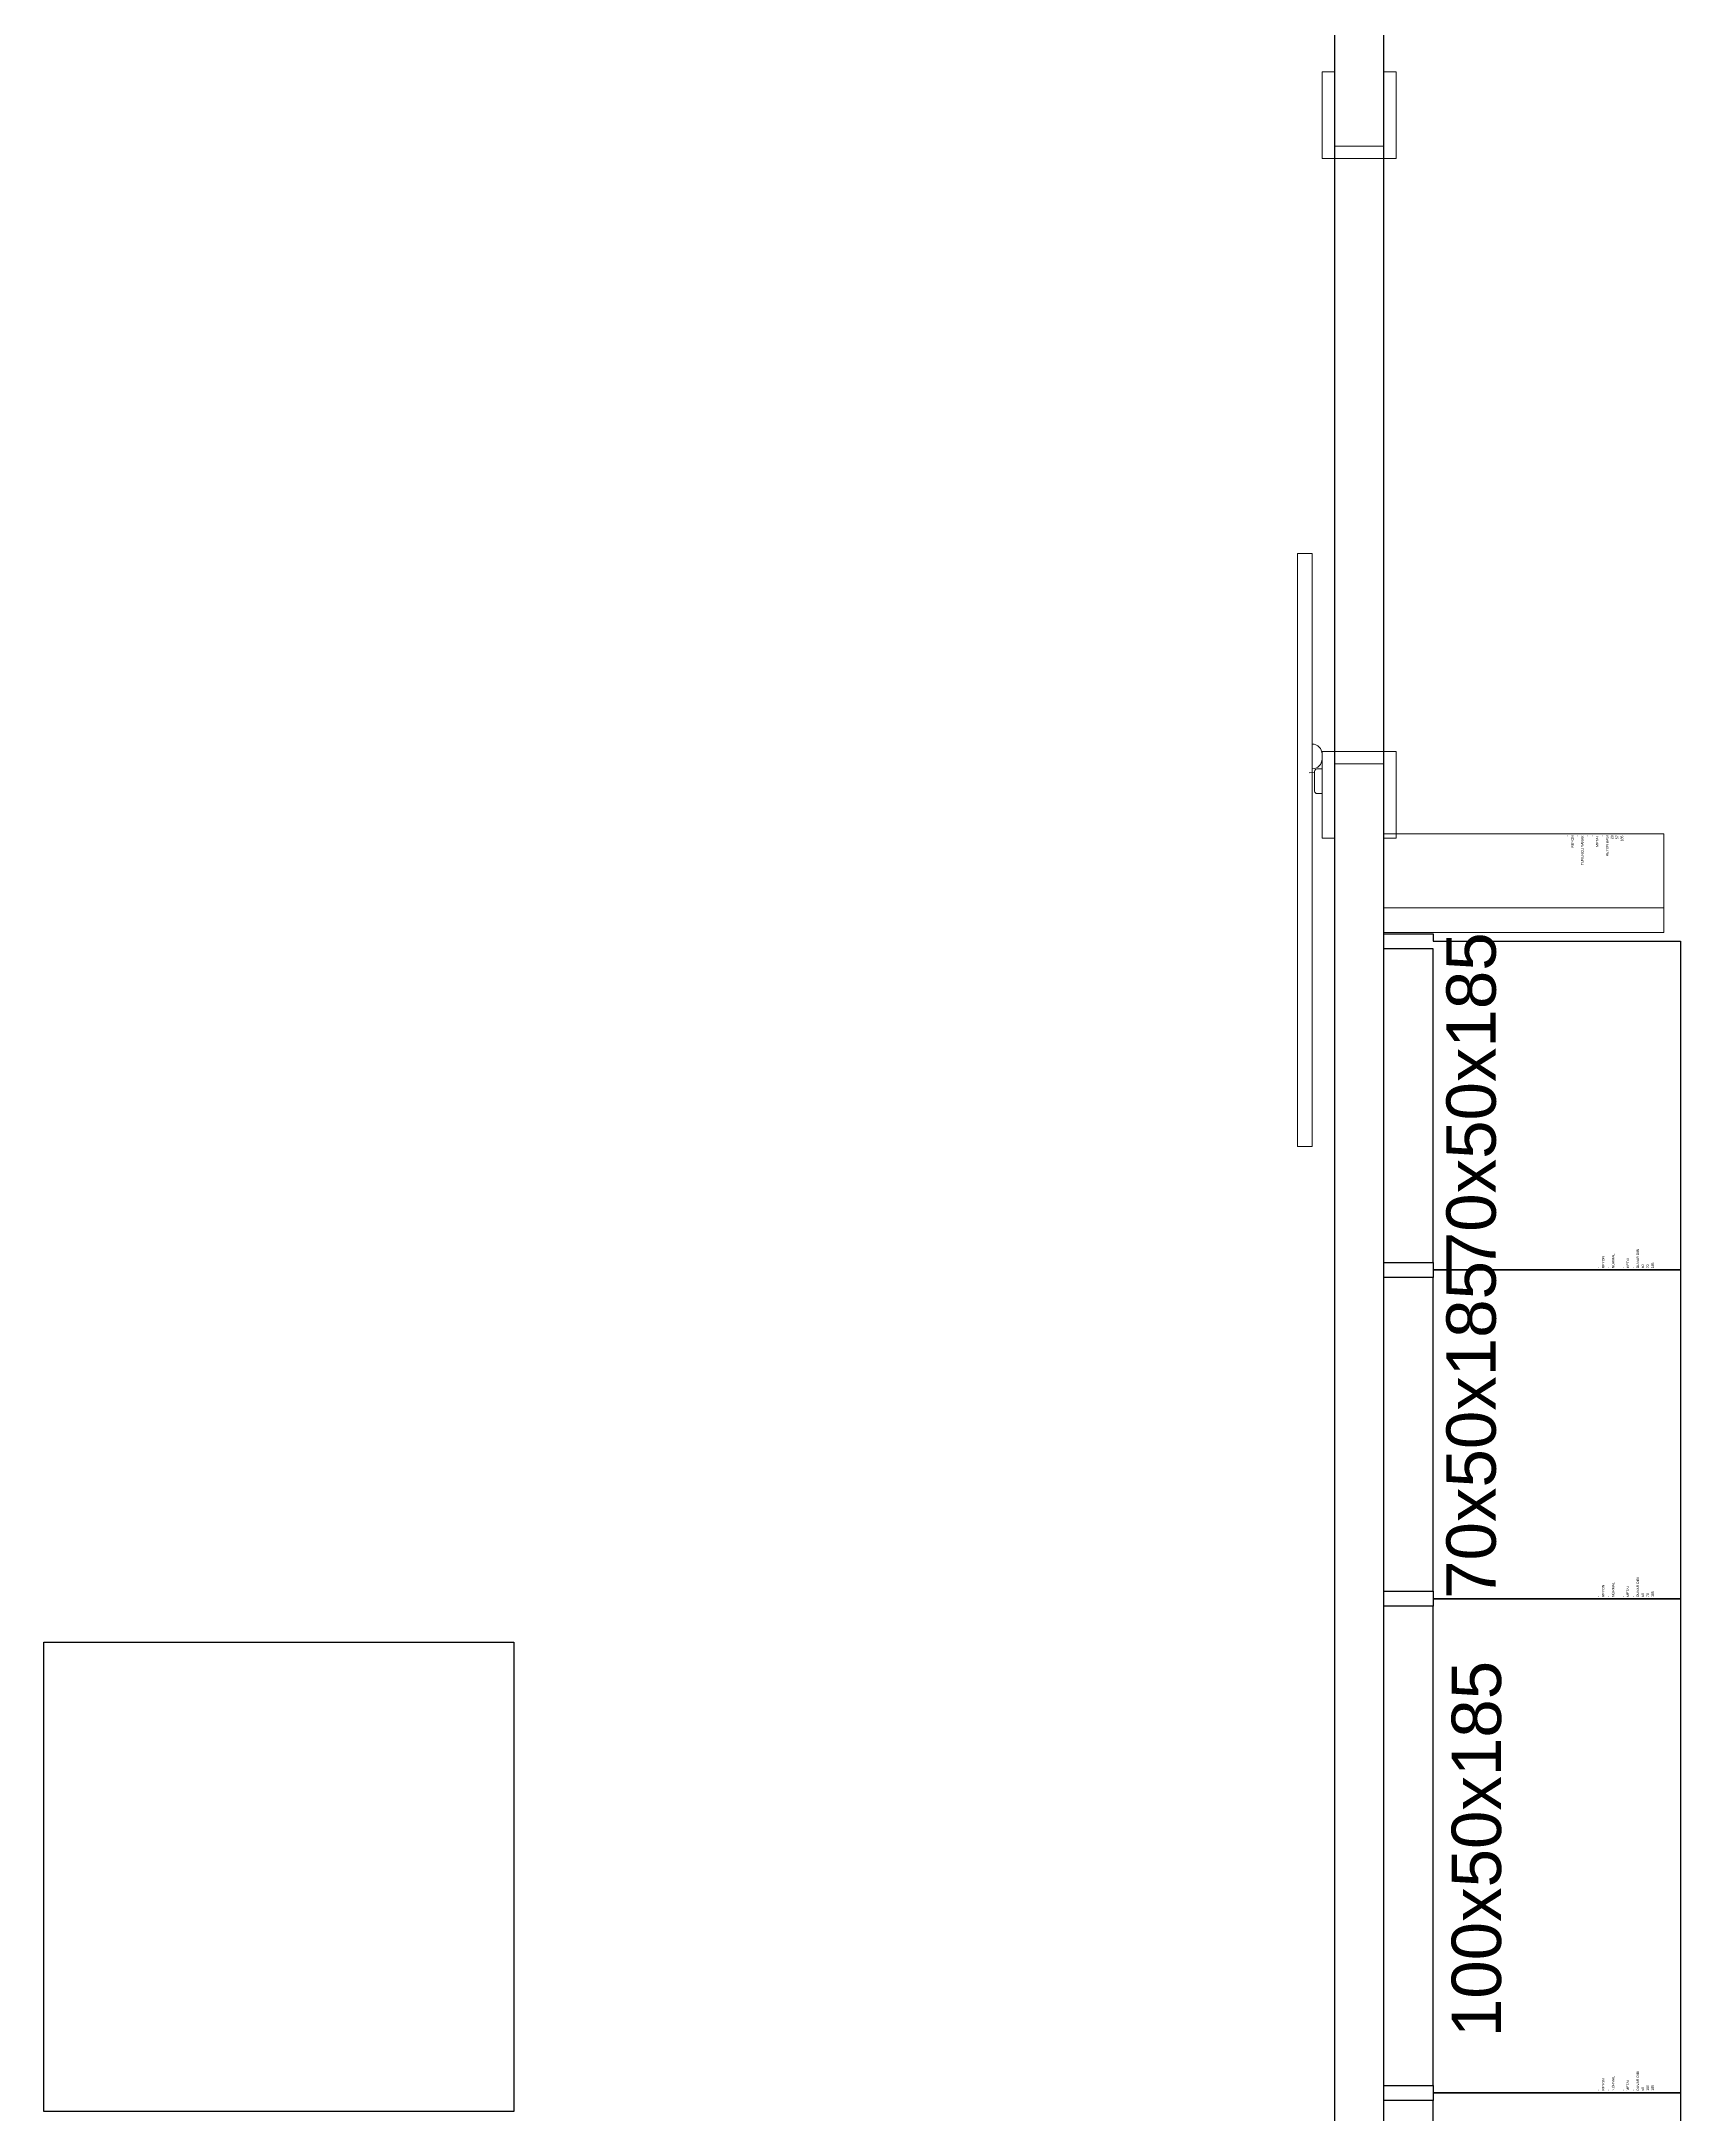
# Model space of a CAD drawing. Extents: x 2698 to 184165, y 3805 to 33846.
# Drawn here: x 163402.8 to 163734.3, y 31200.9 to 31620.4 of the extents above; entities that cross this region are included whole.
import ezdxf
from ezdxf.enums import TextEntityAlignment as Align

# ---------------------------------------------------------------- set-up
doc = ezdxf.new("R2010")
doc.units = 0
doc.header["$LTSCALE"] = 2
doc.layers.get('0').update_dxf_attribs({"color": 252, "linetype": 'CONTINUOUS'})
doc.layers.add('_MCA-0-MIM', color=252, linetype='CONTINUOUS', lineweight=18)
for name, color, linetype in [('Alçıpan', 252, 'CONTINUOUS'), ('Kolon', 52, 'CONTINUOUS'), ('Planogram', 252, 'CONTINUOUS'), ('reyon100', 252, 'CONTINUOUS'), ('reyon70', 252, 'CONTINUOUS')]:
    doc.layers.add(name, color=color, linetype=linetype)
doc.styles.get("Standard").update_dxf_attribs({"font": 'arial.ttf'})
doc.styles.add('Text Of Place', font='swissl.ttf', dxfattribs={"height": 50})

# ---------------------------------------------------------------- blocks, each defined once
blk = doc.blocks.new('*U138')
at = {"layer": 'reyon100'}
blk.add_lwpolyline([(1.5, 50), (98.5, 50), (98.5, 60), (101.5, 60), (101.5, 50), (100, 50), (100, 0), (0, 0), (0, 50), (-1.5, 50), (-1.5, 60), (1.5, 60)], close=True, dxfattribs=at)
at = {"layer": 'Planogram'}
for tag, p, height in [('ALAN', (0.44, 16.39), 0.5), ('KILITLI', (0.44, 17.39), 0.1), ('ALT_TIP', (0.44, 14.39), 0.5), ('ALT_TANIM', (0.44, 12.39), 0.5), ('TIP', (0.44, 15.39), 0.5), ('TANIM', (0.44, 13.39), 0.5), ('YAPI', (0.44, 10.39), 0.5), ('KAPAK', (0.44, 11.39), 0.5), ('KULLANIM_SEKLI', (0.44, 9.39), 0.5), ('KULLANIM', (0.44, 8.39), 0.5), ('YUKSEKLIK', (0.44, 5.39), 0.5), ('UZUNLUK', (0.44, 6.39), 0.5), ('DERINLIK', (0.44, 7.39), 0.5)]:
    blk.add_attdef(tag, p, '', height=height, dxfattribs=at)
at = {"layer": 'reyon100', "style": 'Text Of Place'}
blk.add_text('100x50x185', height=10, dxfattribs=at).set_placement((49.35, 36.3), align=Align.CENTER)
blk = doc.blocks.new('yan reyon büyük')
for p, q in [((0, 0), (56.6, 0)), ((0, 0), (0, -20)), ((56.6, 0), (56.6, -20)), ((0, -15), (56.6, -15)), ((0, -20), (56.6, -20))]:
    blk.add_line(p, q)
at = {"layer": 'Planogram'}
for tag, p, height in [('YUKSEKLIK', (8.2, -0.34), 0.5), ('UZUNLUK', (9.2, -0.34), 0.5), ('DERINLIK', (10.2, -0.34), 0.5), ('KULLANIM', (11.2, -0.34), 0.5), ('KULLANIM_SEKLI', (12.2, -0.34), 0.5), ('YAPI', (13.2, -0.34), 0.5), ('KAPAK', (14.2, -0.34), 0.5), ('ALT_TANIM', (15.2, -0.34), 0.5), ('TANIM', (16.2, -0.34), 0.5), ('ALT_TIP', (17.2, -0.34), 0.5), ('TIP', (18.2, -0.34), 0.5), ('ALAN', (19.2, -0.34), 0.5), ('KILITLI', (20.2, -0.34), 0.1)]:
    blk.add_attdef(tag, p, '', height=height, rotation=270, dxfattribs=at)
blk = doc.blocks.new('PVC Şerit Perde')
for p, q in [((12701.08, -498.72, 0), (12701.08, -497.72, 0)), ((12706.58, -498.72, 0), (12701.08, -498.72, 0)), ((12701.58, -497.22, 0), (12705.58, -497.22, 0)), ((12701.89, -496.11, 0), (12701.83, -497.22, 0)), ((12706.08, -497.72, 0), (12706.08, -498.72, 0))]:
    blk.add_line(p, q)
at = {"elevation": 0}
for points in [[(12657.48, -493.72), (12777.48, -493.72), (12777.48, -496.72), (12657.48, -496.72)], [(12575.08, -511.22), (12560.08, -511.22), (12560.08, -513.72), (12577.58, -513.72), (12577.58, -498.72), (12560.08, -498.72), (12560.08, -501.22), (12575.08, -501.22)], [(12700.08, -501.22), (12715.08, -501.22), (12715.08, -498.72), (12697.58, -498.72), (12697.58, -513.72), (12715.08, -513.72), (12715.08, -511.22), (12700.08, -511.22)]]:
    blk.add_lwpolyline(points, close=True, dxfattribs=at)
blk.add_lwpolyline([(12701.08, -496.72, -0.414214), (12699.08, -498.72), (12698.08, -498.72, -0.414214), (12696.08, -496.72)], format="xyb", dxfattribs=at)
for centre, start, end in [((12701.58, -497.72, 0), 90, 180), ((12705.58, -497.72, 0), 0, 90)]:
    blk.add_arc(centre, 0.5, start, end)
at = {"layer": 'Planogram'}
for tag, p, height in [('YUKSEKLIK', (12666.89, -493.72, 0), 0.5), ('UZUNLUK', (12667.89, -493.72, 0), 0.5), ('DERINLIK', (12668.89, -493.72, 0), 0.5), ('KULLANIM', (12669.89, -493.72, 0), 0.5), ('KULLANIM_SEKLI', (12670.89, -493.72, 0), 0.5), ('YAPI', (12671.89, -493.72, 0), 0.5), ('KAPAK', (12672.89, -493.72, 0), 0.5), ('ALT_TANIM', (12673.89, -493.72, 0), 0.5), ('TANIM', (12674.89, -493.72, 0), 0.5), ('ALT_TIP', (12675.89, -493.72, 0), 0.5), ('TIP', (12676.89, -493.72, 0), 0.5), ('ALAN', (12677.89, -493.72, 0), 0.5), ('KILITLI', (12678.89, -493.72, 0), 0.1)]:
    blk.add_attdef(tag, p, '', height=height, rotation=270, dxfattribs=at)
blk = doc.blocks.new('*U115')
at = {"layer": 'reyon70'}
blk.add_lwpolyline([(1.5, 50), (65, 50), (65, 60), (68, 60), (68, 50), (66.5, 50), (66.5, 0), (0, 0), (0, 50), (-1.5, 50), (-1.5, 60), (1.5, 60)], close=True, dxfattribs=at)
at = {"layer": 'Planogram'}
for tag, p, height in [('ALAN', (0.34, 16.39), 0.5), ('KILITLI', (0.34, 17.39), 0.1), ('ALT_TIP', (0.34, 14.39), 0.5), ('ALT_TANIM', (0.34, 12.39), 0.5), ('TIP', (0.34, 15.39), 0.5), ('TANIM', (0.34, 13.39), 0.5), ('YAPI', (0.34, 10.39), 0.5), ('KAPAK', (0.34, 11.39), 0.5), ('KULLANIM_SEKLI', (0.34, 9.39), 0.5), ('KULLANIM', (0.34, 8.39), 0.5), ('YUKSEKLIK', (0.34, 5.39), 0.5), ('DERINLIK', (0.34, 7.39), 0.5), ('UZUNLUK', (0.34, 6.39), 0.5)]:
    blk.add_attdef(tag, p, '', height=height, dxfattribs=at)
at = {"layer": 'reyon70', "style": 'Text Of Place'}
blk.add_text('70x50x185', height=10, dxfattribs=at).set_placement((34.14, 37.36), align=Align.CENTER)
blk = doc.blocks.new('ZEMİN KAT')
at = {"layer": 'Alçıpan'}
blk.add_lwpolyline([(170187.88, 30630.03), (171100.88, 30630.03), (171100.88, 31696.53), (169720.88, 31696.53), (169720.88, 32051.42), (169710.88, 32051.42), (169710.88, 31696.53), (169710.88, 31686.53), (171090.88, 31686.53), (171090.88, 30640.03), (170187.88, 30640.03)], close=True, dxfattribs=at)
at = {"layer": 'Kolon'}
blk.add_lwpolyline([(170829.88, 31201.53), (170829.88, 31296.53), (170924.88, 31296.53), (170924.88, 31201.53)], close=True, dxfattribs=at)
at = {"xscale": -1, "rotation": 90}
blk.add_blockref('PVC Şerit Perde', (170589.66, 44174.28, 0), dxfattribs=at)
ref = blk.add_blockref('yan reyon büyük', (171157.48, 31460.08), dxfattribs=dict(xscale=-1))
ref.add_attrib('ALAN', '-', (171138.28, 31459.51), dxfattribs={"layer": 'Planogram', "height": 0.5, "rotation": 90})
ref.add_attrib('KILITLI', 'H', (171137.28, 31459.64), dxfattribs={"layer": 'Planogram', "height": 0.1, "rotation": 90})
ref.add_attrib('YUKSEKLIK', '185', (171149.28, 31458.53), dxfattribs={"layer": 'Planogram', "height": 0.5, "rotation": 90})
ref.add_attrib('UZUNLUK', '57', (171148.28, 31458.97), dxfattribs={"layer": 'Planogram', "height": 0.5, "rotation": 90})
ref.add_attrib('DERINLIK', '20', (171147.28, 31458.98), dxfattribs={"layer": 'Planogram', "height": 0.5, "rotation": 90})
ref.add_attrib('KULLANIM', 'REYON BASI', (171146.28, 31455.48), dxfattribs={"layer": 'Planogram', "height": 0.5, "rotation": 90})
ref.add_attrib('KULLANIM_SEKLI', '-', (171145.28, 31459.51), dxfattribs={"layer": 'Planogram', "height": 0.5, "rotation": 90})
ref.add_attrib('YAPI', 'METAL', (171144.28, 31457.39), dxfattribs={"layer": 'Planogram', "height": 0.5, "rotation": 90})
ref.add_attrib('KAPAK', '-', (171143.28, 31459.51), dxfattribs={"layer": 'Planogram', "height": 0.5, "rotation": 90})
ref.add_attrib('ALT_TANIM', '-', (171142.28, 31459.51), dxfattribs={"layer": 'Planogram', "height": 0.5, "rotation": 90})
ref.add_attrib('TANIM', 'TURUNCU YANAK', (171141.28, 31453.71), dxfattribs={"layer": 'Planogram', "height": 0.5, "rotation": 90})
ref.add_attrib('ALT_TIP', '-', (171140.28, 31459.51), dxfattribs={"layer": 'Planogram', "height": 0.5, "rotation": 90})
ref.add_attrib('TIP', 'REYON', (171139.28, 31457.26), dxfattribs={"layer": 'Planogram', "height": 0.5, "rotation": 90})
at = {"layer": 'reyon100', "rotation": 90}
for p in [(171160.88, 31205.3), (171160.88, 31105.3)]:
    blk.add_blockref('*U138', p, dxfattribs=at).add_auto_attribs({'ALAN': '-', 'KILITLI': 'H', 'YUKSEKLIK': '185', 'UZUNLUK': '100', 'DERINLIK': '50', 'KULLANIM': 'DUVAR DIBI', 'KULLANIM_SEKLI': '-', 'YAPI': 'METAL', 'KAPAK': '-', 'ALT_TANIM': '-', 'TANIM': 'NORMAL', 'ALT_TIP': '-', 'TIP': 'REYON'})
at = {"layer": 'reyon70', "rotation": 90}
for p in [(171160.88, 31371.8), (171160.88, 31305.3)]:
    blk.add_blockref('*U115', p, dxfattribs=at).add_auto_attribs({'ALAN': '-', 'KILITLI': 'H', 'YUKSEKLIK': '185', 'UZUNLUK': '70', 'DERINLIK': '50', 'KULLANIM': 'DUVAR DIBI', 'KULLANIM_SEKLI': '-', 'YAPI': 'METAL', 'KAPAK': '-', 'ALT_TANIM': '-', 'TANIM': 'NORMAL', 'ALT_TIP': '-', 'TIP': 'REYON'})
for tag, p in [('PLN_ID', (172923.07, 31560.21)), ('FORMAT', (174194.75, 31176.9)), ('UNITE_SAYISI', (174194.95, 31176.65)), ('GRUP', (174195.11, 31176.44)), ('PLANOGRAM_ADI', (174195.28, 31176.24)), ('PLN_ID', (173932.96, 31088.8)), ('FORMAT', (173764.03, 30846.27)), ('UNITE_SAYISI', (173764.22, 30846.03)), ('GRUP', (173764.39, 30845.81)), ('PLANOGRAM_ADI', (173764.55, 30845.61)), ('PLN_ID', (173765.43, 30824.23)), ('PLN_ID', (173999.9, 30002.66)), ('FORMAT', (170580.58, 29917.48)), ('UNITE_SAYISI', (170580.78, 29917.24)), ('GRUP', (170580.94, 29917.03)), ('PLANOGRAM_ADI', (170581.11, 29916.83)), ('PLN_ID', (170581.99, 29895.45)), ('FORMAT', (169488.77, 29510.59)), ('UNITE_SAYISI', (169488.97, 29510.35)), ('GRUP', (169489.13, 29510.13)), ('PLANOGRAM_ADI', (169489.3, 29509.94)), ('PLN_ID', (169490.17, 29488.55)), ('FORMAT', (173143.41, 29324.4)), ('UNITE_SAYISI', (173143.61, 29324.16)), ('GRUP', (173143.77, 29323.95)), ('PLANOGRAM_ADI', (173143.94, 29323.75)), ('PLN_ID', (173144.81, 29302.36))]:
    blk.add_attdef(tag, p, '', height=0.162, rotation=35.4182)
at = {"color": 252}
for tag, p in [('FORMAT', (173517.63, 30361.88)), ('UNITE_SAYISI', (173517.82, 30361.64)), ('GRUP', (173517.99, 30361.43)), ('PLANOGRAM_ADI', (173518.15, 30361.23)), ('PLN_ID', (173519.03, 30339.85)), ('FORMAT', (174014.71, 29571.22)), ('UNITE_SAYISI', (174014.9, 29570.97)), ('GRUP', (174015.07, 29570.76)), ('PLANOGRAM_ADI', (174015.23, 29570.56)), ('PLN_ID', (174016.11, 29549.18))]:
    blk.add_attdef(tag, p, '', height=0.162, rotation=35.4182, dxfattribs=at)
at = {"layer": 'Planogram'}
for tag, p, height, rotation in [('YUKSEKLIK', (172905.05, 31699.57), 0.5, 180), ('UZUNLUK', (172905.05, 31698.57), 0.5, 180), ('DERINLIK', (172905.05, 31697.57), 0.5, 180), ('YUKSEKLIK', (173410.05, 31699.57), 0.5, 180), ('UZUNLUK', (173410.05, 31698.57), 0.5, 180), ('DERINLIK', (173410.05, 31697.57), 0.5, 180), ('KULLANIM_SEKLI', (172905.05, 31695.57), 0.5, 180), ('KULLANIM', (172905.05, 31696.57), 0.5, 180), ('KAPAK', (172905.05, 31693.57), 0.5, 180), ('YAPI', (172905.05, 31694.57), 0.5, 180), ('KULLANIM_SEKLI', (173410.05, 31695.57), 0.5, 180), ('KULLANIM', (173410.05, 31696.57), 0.5, 180), ('KAPAK', (173410.05, 31693.57), 0.5, 180), ('YAPI', (173410.05, 31694.57), 0.5, 180), ('ALT_TANIM', (172905.05, 31692.57), 0.5, 180), ('ALT_TIP', (172905.05, 31690.57), 0.5, 180), ('TANIM', (172905.05, 31691.57), 0.5, 180), ('TIP', (172905.05, 31689.57), 0.5, 180), ('ALT_TANIM', (173410.05, 31692.57), 0.5, 180), ('ALT_TIP', (173410.05, 31690.57), 0.5, 180), ('TANIM', (173410.05, 31691.57), 0.5, 180), ('TIP', (173410.05, 31689.57), 0.5, 180), ('ALAN', (172905.05, 31688.57), 0.5, 180), ('KILITLI', (172905.05, 31687.57), 0.1, 180), ('ALAN', (173410.05, 31688.57), 0.5, 180), ('KILITLI', (173410.05, 31687.57), 0.1, 180), ('YUKSEKLIK', (173413.39, 31616), 0.5, 270), ('UZUNLUK', (173414.39, 31616), 0.5, 270), ('DERINLIK', (173415.39, 31616), 0.5, 270), ('KULLANIM', (173416.39, 31616), 0.5, 270), ('KULLANIM_SEKLI', (173417.39, 31616), 0.5, 270), ('YAPI', (173418.39, 31616), 0.5, 270), ('KAPAK', (173419.39, 31616), 0.5, 270), ('ALT_TANIM', (173420.39, 31616), 0.5, 270), ('TANIM', (173421.39, 31616), 0.5, 270), ('ALT_TIP', (173422.39, 31616), 0.5, 270), ('TIP', (173423.39, 31616), 0.5, 270), ('ALAN', (173424.39, 31616), 0.5, 270), ('KILITLI', (173425.39, 31616), 0.1, 270), ('YUKSEKLIK', (173511.98, 31599.42), 0.5, 180), ('KULLANIM', (173511.98, 31596.42), 0.5, 180), ('UZUNLUK', (173511.98, 31598.42), 0.5, 180), ('DERINLIK', (173511.98, 31597.42), 0.5, 180), ('YUKSEKLIK', (174141.98, 31599.42), 0.5, 180), ('KULLANIM', (174141.98, 31596.42), 0.5, 180), ('UZUNLUK', (174141.98, 31598.42), 0.5, 180), ('DERINLIK', (174141.98, 31597.42), 0.5, 180), ('KULLANIM_SEKLI', (173511.98, 31595.42), 0.5, 180), ('ALT_TANIM', (173511.98, 31592.42), 0.5, 180), ('KAPAK', (173511.98, 31593.42), 0.5, 180), ('YAPI', (173511.98, 31594.42), 0.5, 180), ('KULLANIM_SEKLI', (174141.98, 31595.42), 0.5, 180), ('ALT_TANIM', (174141.98, 31592.42), 0.5, 180), ('KAPAK', (174141.98, 31593.42), 0.5, 180), ('YAPI', (174141.98, 31594.42), 0.5, 180), ('ALT_TIP', (173511.98, 31590.42), 0.5, 180), ('TANIM', (173511.98, 31591.42), 0.5, 180), ('ALAN', (173511.98, 31588.42), 0.5, 180), ('TIP', (173511.98, 31589.42), 0.5, 180), ('ALT_TIP', (174141.98, 31590.42), 0.5, 180), ('TANIM', (174141.98, 31591.42), 0.5, 180), ('ALAN', (174141.98, 31588.42), 0.5, 180), ('TIP', (174141.98, 31589.42), 0.5, 180), ('KILITLI', (173511.98, 31587.42), 0.1, 180), ('KILITLI', (174141.98, 31587.42), 0.1, 180), ('YUKSEKLIK', (173413.39, 31517), 0.5, 270), ('UZUNLUK', (173414.39, 31517), 0.5, 270), ('DERINLIK', (173415.39, 31517), 0.5, 270), ('KULLANIM', (173416.39, 31517), 0.5, 270), ('KULLANIM_SEKLI', (173417.39, 31517), 0.5, 270), ('YAPI', (173418.39, 31517), 0.5, 270), ('KAPAK', (173419.39, 31517), 0.5, 270), ('ALT_TANIM', (173420.39, 31517), 0.5, 270), ('TANIM', (173421.39, 31517), 0.5, 270), ('ALT_TIP', (173422.39, 31517), 0.5, 270), ('TIP', (173423.39, 31517), 0.5, 270), ('ALAN', (173424.39, 31517), 0.5, 270), ('KILITLI', (173425.39, 31517), 0.1, 270), ('YUKSEKLIK', (174167.32, 31514.11), 0.5, 270), ('UZUNLUK', (174168.32, 31514.11), 0.5, 270), ('DERINLIK', (174169.32, 31514.11), 0.5, 270), ('KULLANIM', (174170.32, 31514.11), 0.5, 270), ('KULLANIM_SEKLI', (174171.32, 31514.11), 0.5, 270), ('YAPI', (174172.32, 31514.11), 0.5, 270), ('KAPAK', (174173.32, 31514.11), 0.5, 270), ('ALT_TANIM', (174174.32, 31514.11), 0.5, 270), ('TANIM', (174175.32, 31514.11), 0.5, 270), ('ALT_TIP', (174176.32, 31514.11), 0.5, 270), ('TIP', (174177.32, 31514.11), 0.5, 270), ('ALAN', (174178.32, 31514.11), 0.5, 270), ('KILITLI', (174179.32, 31514.11), 0.1, 270), ('ALAN', (174244.9, 31259.11), 0.5, 90), ('ALT_TIP', (174246.9, 31259.11), 0.5, 90), ('TANIM', (174247.9, 31259.11), 0.5, 90), ('ALT_TANIM', (174248.9, 31259.11), 0.5, 90), ('KAPAK', (174249.9, 31259.11), 0.5, 90), ('KULLANIM_SEKLI', (174251.9, 31259.11), 0.5, 90), ('KULLANIM', (174252.9, 31259.11), 0.5, 90), ('DERINLIK', (174253.9, 31259.11), 0.5, 90), ('UZUNLUK', (174254.9, 31259.11), 0.5, 90), ('YUKSEKLIK', (174255.9, 31259.11), 0.5, 90), ('KILITLI', (174243.9, 31259.11), 0.1, 90), ('TIP', (174245.9, 31259.11), 0.5, 90), ('YAPI', (174250.9, 31259.11), 0.5, 90), ('ALT_TANIM', (173989.31, 30934.24), 0.5, 90), ('KULLANIM_SEKLI', (173992.31, 30934.24), 0.5, 90), ('YUKSEKLIK', (173996.31, 30934.24), 0.5, 90), ('YUKSEKLIK', (173907.74, 30934.24), 0.5, 270), ('UZUNLUK', (173908.74, 30934.24), 0.5, 270), ('DERINLIK', (173909.74, 30934.24), 0.5, 270), ('KULLANIM', (173910.74, 30934.24), 0.5, 270), ('KULLANIM_SEKLI', (173911.74, 30934.24), 0.5, 270), ('YAPI', (173912.74, 30934.24), 0.5, 270), ('KAPAK', (173913.74, 30934.24), 0.5, 270), ('ALT_TANIM', (173914.74, 30934.24), 0.5, 270), ('TANIM', (173915.74, 30934.24), 0.5, 270), ('ALT_TIP', (173916.74, 30934.24), 0.5, 270), ('TIP', (173917.74, 30934.24), 0.5, 270), ('ALAN', (173918.74, 30934.24), 0.5, 270), ('KILITLI', (173919.74, 30934.24), 0.1, 270), ('KILITLI', (173984.31, 30934.24), 0.1, 90), ('ALAN', (173985.31, 30934.24), 0.5, 90), ('TIP', (173986.31, 30934.24), 0.5, 90), ('ALT_TIP', (173987.31, 30934.24), 0.5, 90), ('TANIM', (173988.31, 30934.24), 0.5, 90), ('KAPAK', (173990.31, 30934.24), 0.5, 90), ('YAPI', (173991.31, 30934.24), 0.5, 90), ('KULLANIM', (173993.31, 30934.24), 0.5, 90), ('DERINLIK', (173994.31, 30934.24), 0.5, 90), ('UZUNLUK', (173995.31, 30934.24), 0.5, 90), ('YUKSEKLIK', (169421.81, 30001.88), 0.5, 270), ('UZUNLUK', (169422.81, 30001.88), 0.5, 270), ('DERINLIK', (169423.81, 30001.88), 0.5, 270), ('KULLANIM', (169424.81, 30001.88), 0.5, 270), ('KULLANIM_SEKLI', (169425.81, 30001.88), 0.5, 270), ('YAPI', (169426.81, 30001.88), 0.5, 270), ('KAPAK', (169427.81, 30001.88), 0.5, 270), ('ALT_TANIM', (169428.81, 30001.88), 0.5, 270), ('TANIM', (169429.81, 30001.88), 0.5, 270), ('ALT_TIP', (169430.81, 30001.88), 0.5, 270), ('TIP', (169431.81, 30001.88), 0.5, 270), ('ALAN', (169432.81, 30001.88), 0.5, 270), ('KILITLI', (169433.81, 30001.88), 0.1, 270), ('YUKSEKLIK', (169420.38, 29996.88), 0.5, 270), ('UZUNLUK', (169421.38, 29996.88), 0.5, 270), ('DERINLIK', (169422.38, 29996.88), 0.5, 270), ('KULLANIM', (169423.38, 29996.88), 0.5, 270), ('KULLANIM_SEKLI', (169424.38, 29996.88), 0.5, 270), ('YAPI', (169425.38, 29996.88), 0.5, 270), ('KAPAK', (169426.38, 29996.88), 0.5, 270), ('ALT_TANIM', (169427.38, 29996.88), 0.5, 270), ('TANIM', (169428.38, 29996.88), 0.5, 270), ('ALT_TIP', (169429.38, 29996.88), 0.5, 270), ('TIP', (169430.38, 29996.88), 0.5, 270), ('ALAN', (169431.38, 29996.88), 0.5, 270), ('KILITLI', (169432.38, 29996.88), 0.1, 270), ('YUKSEKLIK', (169420.38, 29746.88), 0.5, 270), ('UZUNLUK', (169421.38, 29746.88), 0.5, 270), ('DERINLIK', (169422.38, 29746.88), 0.5, 270), ('KULLANIM', (169423.38, 29746.88), 0.5, 270), ('KULLANIM_SEKLI', (169424.38, 29746.88), 0.5, 270), ('YAPI', (169425.38, 29746.88), 0.5, 270), ('KAPAK', (169426.38, 29746.88), 0.5, 270), ('ALT_TANIM', (169427.38, 29746.88), 0.5, 270), ('TANIM', (169428.38, 29746.88), 0.5, 270), ('ALT_TIP', (169429.38, 29746.88), 0.5, 270), ('TIP', (169430.38, 29746.88), 0.5, 270), ('ALAN', (169431.38, 29746.88), 0.5, 270), ('KILITLI', (169432.38, 29746.88), 0.1, 270), ('YUKSEKLIK', (169421.81, 29496.88), 0.5, 270), ('UZUNLUK', (169422.81, 29496.88), 0.5, 270), ('DERINLIK', (169423.81, 29496.88), 0.5, 270), ('KULLANIM', (169424.81, 29496.88), 0.5, 270), ('KULLANIM_SEKLI', (169425.81, 29496.88), 0.5, 270), ('YAPI', (169426.81, 29496.88), 0.5, 270), ('KAPAK', (169427.81, 29496.88), 0.5, 270), ('ALT_TANIM', (169428.81, 29496.88), 0.5, 270), ('TANIM', (169429.81, 29496.88), 0.5, 270), ('ALT_TIP', (169430.81, 29496.88), 0.5, 270), ('TIP', (169431.81, 29496.88), 0.5, 270), ('ALAN', (169432.81, 29496.88), 0.5, 270), ('KILITLI', (169433.81, 29496.88), 0.1, 270)]:
    blk.add_attdef(tag, p, '', height=height, rotation=rotation, dxfattribs=at)
for tag, p, height in [('ALAN', (173761.98, 31526.63), 0.5), ('ALT_TIP', (173761.98, 31524.63), 0.5), ('KILITLI', (173761.98, 31527.63), 0.1), ('TIP', (173761.98, 31525.63), 0.5), ('ALAN', (173511.98, 31521.85), 0.5), ('KILITLI', (173511.98, 31522.85), 0.1), ('TIP', (173511.98, 31520.85), 0.5), ('ALT_TANIM', (173761.98, 31522.63), 0.5), ('TANIM', (173761.98, 31523.63), 0.5), ('YAPI', (173761.98, 31520.63), 0.5), ('KAPAK', (173761.98, 31521.63), 0.5), ('ALT_TIP', (173511.98, 31519.85), 0.5), ('ALT_TANIM', (173511.98, 31517.85), 0.5), ('TANIM', (173511.98, 31518.85), 0.5), ('KAPAK', (173511.98, 31516.85), 0.5), ('UZUNLUK', (173761.98, 31516.63), 0.5), ('KULLANIM_SEKLI', (173761.98, 31519.63), 0.5), ('KULLANIM', (173761.98, 31518.63), 0.5), ('DERINLIK', (173761.98, 31517.63), 0.5), ('YAPI', (173511.98, 31515.85), 0.5), ('KULLANIM_SEKLI', (173511.98, 31514.85), 0.5), ('KULLANIM', (173511.98, 31513.85), 0.5), ('DERINLIK', (173511.98, 31512.85), 0.5), ('YUKSEKLIK', (173761.98, 31515.63), 0.5), ('YUKSEKLIK', (173511.98, 31510.85), 0.5), ('UZUNLUK', (173511.98, 31511.85), 0.5), ('ALAN', (173279.27, 29266.91), 0.5), ('ALT_TIP', (173279.27, 29264.91), 0.5), ('KILITLI', (173279.27, 29267.91), 0.1), ('TIP', (173279.27, 29265.91), 0.5), ('TANIM', (173279.27, 29263.91), 0.5), ('ALT_TANIM', (173279.27, 29262.91), 0.5), ('YAPI', (173279.27, 29260.91), 0.5), ('KAPAK', (173279.27, 29261.91), 0.5), ('KULLANIM_SEKLI', (173279.27, 29259.91), 0.5), ('YUKSEKLIK', (173279.27, 29255.91), 0.5), ('KULLANIM', (173279.27, 29258.91), 0.5), ('DERINLIK', (173279.27, 29257.91), 0.5), ('UZUNLUK', (173279.27, 29256.91), 0.5)]:
    blk.add_attdef(tag, p, '', height=height, dxfattribs=at)
at = {"layer": 'Planogram', "color": 252}
for tag, p, height in [('ALAN', (173023.25, 31229.96), 0.5), ('ALT_TIP', (173023.25, 31227.96), 0.5), ('KILITLI', (173023.25, 31230.96), 0.1), ('TIP', (173023.25, 31228.96), 0.5), ('TANIM', (173023.25, 31226.96), 0.5), ('ALAN', (173383.38, 31229.96), 0.5), ('ALT_TIP', (173383.38, 31227.96), 0.5), ('KILITLI', (173383.38, 31230.96), 0.1), ('TIP', (173383.38, 31228.96), 0.5), ('TANIM', (173383.38, 31226.96), 0.5), ('ALT_TANIM', (173023.25, 31225.96), 0.5), ('YAPI', (173023.25, 31223.96), 0.5), ('KAPAK', (173023.25, 31224.96), 0.5), ('KULLANIM_SEKLI', (173023.25, 31222.96), 0.5), ('ALT_TANIM', (173383.38, 31225.96), 0.5), ('YAPI', (173383.38, 31223.96), 0.5), ('KAPAK', (173383.38, 31224.96), 0.5), ('KULLANIM_SEKLI', (173383.38, 31222.96), 0.5), ('YUKSEKLIK', (173023.25, 31218.96), 0.5), ('KULLANIM', (173023.25, 31221.96), 0.5), ('DERINLIK', (173023.25, 31220.96), 0.5), ('UZUNLUK', (173023.25, 31219.96), 0.5), ('YUKSEKLIK', (173383.38, 31218.96), 0.5), ('UZUNLUK', (173383.38, 31219.96), 0.5), ('KULLANIM', (173383.38, 31221.96), 0.5), ('DERINLIK', (173383.38, 31220.96), 0.5), ('ALAN', (173023.25, 30403.96), 0.5), ('ALT_TIP', (173023.25, 30401.96), 0.5), ('KILITLI', (173023.25, 30404.96), 0.1), ('TIP', (173023.25, 30402.96), 0.5), ('TANIM', (173023.25, 30400.96), 0.5), ('ALT_TANIM', (173023.25, 30399.96), 0.5), ('YAPI', (173023.25, 30397.96), 0.5), ('KAPAK', (173023.25, 30398.96), 0.5), ('KULLANIM_SEKLI', (173023.25, 30396.96), 0.5), ('YUKSEKLIK', (173023.25, 30392.96), 0.5), ('KULLANIM', (173023.25, 30395.96), 0.5), ('DERINLIK', (173023.25, 30394.96), 0.5), ('UZUNLUK', (173023.25, 30393.96), 0.5), ('KILITLI', (173385.25, 30354.96), 0.1), ('ALAN', (173385.25, 30353.96), 0.5), ('ALT_TIP', (173385.25, 30351.96), 0.5), ('TIP', (173385.25, 30352.96), 0.5), ('TANIM', (173385.25, 30350.96), 0.5), ('ALT_TANIM', (173385.25, 30349.96), 0.5), ('YAPI', (173385.25, 30347.96), 0.5), ('KAPAK', (173385.25, 30348.96), 0.5), ('KULLANIM_SEKLI', (173385.25, 30346.96), 0.5), ('KULLANIM', (173385.25, 30345.96), 0.5), ('YUKSEKLIK', (173385.25, 30342.96), 0.5), ('DERINLIK', (173385.25, 30344.96), 0.5), ('UZUNLUK', (173385.25, 30343.96), 0.5)]:
    blk.add_attdef(tag, p, '', height=height, dxfattribs=at)
for tag, p, height, rotation in [('YUKSEKLIK', (173386.68, 31217.53), 0.5, 270), ('UZUNLUK', (173387.68, 31217.53), 0.5, 270), ('DERINLIK', (173388.68, 31217.53), 0.5, 270), ('KULLANIM', (173389.68, 31217.53), 0.5, 270), ('KULLANIM_SEKLI', (173390.68, 31217.53), 0.5, 270), ('YAPI', (173391.68, 31217.53), 0.5, 270), ('KAPAK', (173392.68, 31217.53), 0.5, 270), ('ALT_TANIM', (173393.68, 31217.53), 0.5, 270), ('TANIM', (173394.68, 31217.53), 0.5, 270), ('ALT_TIP', (173395.68, 31217.53), 0.5, 270), ('TIP', (173396.68, 31217.53), 0.5, 270), ('ALAN', (173397.68, 31217.53), 0.5, 270), ('KILITLI', (173398.68, 31217.53), 0.1, 270), ('ALT_TIP', (173098.83, 31032.53), 0.5, 90), ('TANIM', (173099.83, 31032.53), 0.5, 90), ('ALT_TANIM', (173100.83, 31032.53), 0.5, 90), ('KAPAK', (173101.83, 31032.53), 0.5, 90), ('KULLANIM_SEKLI', (173103.83, 31032.53), 0.5, 90), ('KULLANIM', (173104.83, 31032.53), 0.5, 90), ('DERINLIK', (173105.83, 31032.53), 0.5, 90), ('UZUNLUK', (173106.83, 31032.53), 0.5, 90), ('YUKSEKLIK', (173107.83, 31032.53), 0.5, 90), ('ALT_TIP', (173197.83, 31032.53), 0.5, 90), ('TANIM', (173198.83, 31032.53), 0.5, 90), ('ALT_TANIM', (173199.83, 31032.53), 0.5, 90), ('KAPAK', (173200.83, 31032.53), 0.5, 90), ('KULLANIM_SEKLI', (173202.83, 31032.53), 0.5, 90), ('KULLANIM', (173203.83, 31032.53), 0.5, 90), ('DERINLIK', (173204.83, 31032.53), 0.5, 90), ('UZUNLUK', (173205.83, 31032.53), 0.5, 90), ('YUKSEKLIK', (173206.83, 31032.53), 0.5, 90), ('KILITLI', (173095.83, 31032.53), 0.1, 90), ('ALAN', (173096.83, 31032.53), 0.5, 90), ('TIP', (173097.83, 31032.53), 0.5, 90), ('YAPI', (173102.83, 31032.53), 0.5, 90), ('KILITLI', (173194.83, 31032.53), 0.1, 90), ('ALAN', (173195.83, 31032.53), 0.5, 90), ('TIP', (173196.83, 31032.53), 0.5, 90), ('YAPI', (173201.83, 31032.53), 0.5, 90), ('YUKSEKLIK', (173386.68, 31007.53), 0.5, 270), ('UZUNLUK', (173387.68, 31007.53), 0.5, 270), ('DERINLIK', (173388.68, 31007.53), 0.5, 270), ('KULLANIM', (173389.68, 31007.53), 0.5, 270), ('KULLANIM_SEKLI', (173390.68, 31007.53), 0.5, 270), ('YAPI', (173391.68, 31007.53), 0.5, 270), ('KAPAK', (173392.68, 31007.53), 0.5, 270), ('ALT_TANIM', (173393.68, 31007.53), 0.5, 270), ('TANIM', (173394.68, 31007.53), 0.5, 270), ('ALT_TIP', (173395.68, 31007.53), 0.5, 270), ('TIP', (173396.68, 31007.53), 0.5, 270), ('ALAN', (173397.68, 31007.53), 0.5, 270), ('KILITLI', (173398.68, 31007.53), 0.1, 270), ('ALT_TIP', (173559.83, 30868.53), 0.5, 90), ('ALT_TANIM', (173561.83, 30868.53), 0.5, 90), ('KAPAK', (173562.83, 30868.53), 0.5, 90), ('KULLANIM_SEKLI', (173564.83, 30868.53), 0.5, 90), ('KULLANIM', (173565.83, 30868.53), 0.5, 90), ('DERINLIK', (173566.83, 30868.53), 0.5, 90), ('UZUNLUK', (173567.83, 30868.53), 0.5, 90), ('YUKSEKLIK', (173568.83, 30868.53), 0.5, 90), ('YUKSEKLIK', (173485.68, 30868.53), 0.5, 270), ('UZUNLUK', (173486.68, 30868.53), 0.5, 270), ('DERINLIK', (173487.68, 30868.53), 0.5, 270), ('KULLANIM', (173488.68, 30868.53), 0.5, 270), ('KULLANIM_SEKLI', (173489.68, 30868.53), 0.5, 270), ('YAPI', (173490.68, 30868.53), 0.5, 270), ('KAPAK', (173491.68, 30868.53), 0.5, 270), ('ALT_TANIM', (173492.68, 30868.53), 0.5, 270), ('TANIM', (173493.68, 30868.53), 0.5, 270), ('ALT_TIP', (173494.68, 30868.53), 0.5, 270), ('TIP', (173495.68, 30868.53), 0.5, 270), ('ALAN', (173496.68, 30868.53), 0.5, 270), ('KILITLI', (173497.68, 30868.53), 0.1, 270), ('KILITLI', (173556.83, 30868.53), 0.1, 90), ('ALAN', (173557.83, 30868.53), 0.5, 90), ('TIP', (173558.83, 30868.53), 0.5, 90), ('TANIM', (173560.83, 30868.53), 0.5, 90), ('YAPI', (173563.83, 30868.53), 0.5, 90), ('ALT_TIP', (173098.83, 30847.53), 0.5, 90), ('ALT_TANIM', (173100.83, 30847.53), 0.5, 90), ('KAPAK', (173101.83, 30847.53), 0.5, 90), ('KULLANIM_SEKLI', (173103.83, 30847.53), 0.5, 90), ('KULLANIM', (173104.83, 30847.53), 0.5, 90), ('DERINLIK', (173105.83, 30847.53), 0.5, 90), ('UZUNLUK', (173106.83, 30847.53), 0.5, 90), ('YUKSEKLIK', (173107.83, 30847.53), 0.5, 90), ('ALT_TIP', (173197.83, 30847.53), 0.5, 90), ('ALT_TANIM', (173199.83, 30847.53), 0.5, 90), ('KAPAK', (173200.83, 30847.53), 0.5, 90), ('KULLANIM_SEKLI', (173202.83, 30847.53), 0.5, 90), ('KULLANIM', (173203.83, 30847.53), 0.5, 90), ('DERINLIK', (173204.83, 30847.53), 0.5, 90), ('UZUNLUK', (173205.83, 30847.53), 0.5, 90), ('YUKSEKLIK', (173206.83, 30847.53), 0.5, 90), ('KILITLI', (173095.83, 30847.53), 0.1, 90), ('ALAN', (173096.83, 30847.53), 0.5, 90), ('TIP', (173097.83, 30847.53), 0.5, 90), ('TANIM', (173099.83, 30847.53), 0.5, 90), ('YAPI', (173102.83, 30847.53), 0.5, 90), ('KILITLI', (173194.83, 30847.53), 0.1, 90), ('ALAN', (173195.83, 30847.53), 0.5, 90), ('TIP', (173196.83, 30847.53), 0.5, 90), ('TANIM', (173198.83, 30847.53), 0.5, 90), ('YAPI', (173201.83, 30847.53), 0.5, 90), ('ALT_TIP', (173098.83, 30662.53), 0.5, 90), ('ALT_TANIM', (173100.83, 30662.53), 0.5, 90), ('KULLANIM_SEKLI', (173103.83, 30662.53), 0.5, 90), ('KULLANIM', (173104.83, 30662.53), 0.5, 90), ('DERINLIK', (173105.83, 30662.53), 0.5, 90), ('UZUNLUK', (173106.83, 30662.53), 0.5, 90), ('YUKSEKLIK', (173107.83, 30662.53), 0.5, 90), ('ALT_TIP', (173197.83, 30662.53), 0.5, 90), ('ALT_TANIM', (173199.83, 30662.53), 0.5, 90), ('KULLANIM_SEKLI', (173202.83, 30662.53), 0.5, 90), ('KULLANIM', (173203.83, 30662.53), 0.5, 90), ('DERINLIK', (173204.83, 30662.53), 0.5, 90), ('UZUNLUK', (173205.83, 30662.53), 0.5, 90), ('YUKSEKLIK', (173206.83, 30662.53), 0.5, 90), ('KILITLI', (173095.83, 30662.53), 0.1, 90), ('ALAN', (173096.83, 30662.53), 0.5, 90), ('TIP', (173097.83, 30662.53), 0.5, 90), ('TANIM', (173099.83, 30662.53), 0.5, 90), ('KAPAK', (173101.83, 30662.53), 0.5, 90), ('YAPI', (173102.83, 30662.53), 0.5, 90), ('KILITLI', (173194.83, 30662.53), 0.1, 90), ('ALAN', (173195.83, 30662.53), 0.5, 90), ('TIP', (173196.83, 30662.53), 0.5, 90), ('TANIM', (173198.83, 30662.53), 0.5, 90), ('KAPAK', (173200.83, 30662.53), 0.5, 90), ('YAPI', (173201.83, 30662.53), 0.5, 90), ('YUKSEKLIK', (173485.68, 30658.53), 0.5, 270), ('UZUNLUK', (173486.68, 30658.53), 0.5, 270), ('DERINLIK', (173487.68, 30658.53), 0.5, 270), ('KULLANIM', (173488.68, 30658.53), 0.5, 270), ('KULLANIM_SEKLI', (173489.68, 30658.53), 0.5, 270), ('YAPI', (173490.68, 30658.53), 0.5, 270), ('KAPAK', (173491.68, 30658.53), 0.5, 270), ('ALT_TANIM', (173492.68, 30658.53), 0.5, 270), ('TANIM', (173493.68, 30658.53), 0.5, 270), ('ALT_TIP', (173494.68, 30658.53), 0.5, 270), ('TIP', (173495.68, 30658.53), 0.5, 270), ('ALAN', (173496.68, 30658.53), 0.5, 270), ('KILITLI', (173497.68, 30658.53), 0.1, 270), ('ALT_TIP', (173460.83, 30612.53), 0.5, 90), ('ALT_TANIM', (173462.83, 30612.53), 0.5, 90), ('KULLANIM_SEKLI', (173465.83, 30612.53), 0.5, 90), ('KULLANIM', (173466.83, 30612.53), 0.5, 90), ('DERINLIK', (173467.83, 30612.53), 0.5, 90), ('UZUNLUK', (173468.83, 30612.53), 0.5, 90), ('YUKSEKLIK', (173469.83, 30612.53), 0.5, 90), ('KILITLI', (173457.83, 30612.53), 0.1, 90), ('ALAN', (173458.83, 30612.53), 0.5, 90), ('TIP', (173459.83, 30612.53), 0.5, 90), ('TANIM', (173461.83, 30612.53), 0.5, 90), ('KAPAK', (173463.83, 30612.53), 0.5, 90), ('YAPI', (173464.83, 30612.53), 0.5, 90), ('ALT_TANIM', (173100.83, 30477.53), 0.5, 90), ('KULLANIM_SEKLI', (173103.83, 30477.53), 0.5, 90), ('KULLANIM', (173104.83, 30477.53), 0.5, 90), ('DERINLIK', (173105.83, 30477.53), 0.5, 90), ('UZUNLUK', (173106.83, 30477.53), 0.5, 90), ('YUKSEKLIK', (173107.83, 30477.53), 0.5, 90), ('ALT_TANIM', (173199.83, 30477.53), 0.5, 90), ('KULLANIM_SEKLI', (173202.83, 30477.53), 0.5, 90), ('KULLANIM', (173203.83, 30477.53), 0.5, 90), ('DERINLIK', (173204.83, 30477.53), 0.5, 90), ('UZUNLUK', (173205.83, 30477.53), 0.5, 90), ('YUKSEKLIK', (173206.83, 30477.53), 0.5, 90), ('KILITLI', (173095.83, 30477.53), 0.1, 90), ('ALAN', (173096.83, 30477.53), 0.5, 90), ('TIP', (173097.83, 30477.53), 0.5, 90), ('ALT_TIP', (173098.83, 30477.53), 0.5, 90), ('TANIM', (173099.83, 30477.53), 0.5, 90), ('KAPAK', (173101.83, 30477.53), 0.5, 90), ('YAPI', (173102.83, 30477.53), 0.5, 90), ('KILITLI', (173194.83, 30477.53), 0.1, 90), ('ALAN', (173195.83, 30477.53), 0.5, 90), ('TIP', (173196.83, 30477.53), 0.5, 90), ('ALT_TIP', (173197.83, 30477.53), 0.5, 90), ('TANIM', (173198.83, 30477.53), 0.5, 90), ('KAPAK', (173200.83, 30477.53), 0.5, 90), ('YAPI', (173201.83, 30477.53), 0.5, 90), ('ALT_TANIM', (173462.83, 30427.53), 0.5, 90), ('KULLANIM_SEKLI', (173465.83, 30427.53), 0.5, 90), ('KULLANIM', (173466.83, 30427.53), 0.5, 90), ('DERINLIK', (173467.83, 30427.53), 0.5, 90), ('UZUNLUK', (173468.83, 30427.53), 0.5, 90), ('YUKSEKLIK', (173469.83, 30427.53), 0.5, 90), ('KILITLI', (173457.83, 30427.53), 0.1, 90), ('ALAN', (173458.83, 30427.53), 0.5, 90), ('TIP', (173459.83, 30427.53), 0.5, 90), ('ALT_TIP', (173460.83, 30427.53), 0.5, 90), ('TANIM', (173461.83, 30427.53), 0.5, 90), ('KAPAK', (173463.83, 30427.53), 0.5, 90), ('YAPI', (173464.83, 30427.53), 0.5, 90), ('YUKSEKLIK', (173408.09, 29970.54), 0.5, 270), ('UZUNLUK', (173409.09, 29970.54), 0.5, 270), ('DERINLIK', (173410.09, 29970.54), 0.5, 270), ('KULLANIM', (173411.09, 29970.54), 0.5, 270), ('KULLANIM_SEKLI', (173412.09, 29970.54), 0.5, 270), ('YAPI', (173413.09, 29970.54), 0.5, 270), ('KAPAK', (173414.09, 29970.54), 0.5, 270), ('ALT_TANIM', (173415.09, 29970.54), 0.5, 270), ('TANIM', (173416.09, 29970.54), 0.5, 270), ('ALT_TIP', (173417.09, 29970.54), 0.5, 270), ('TIP', (173418.09, 29970.54), 0.5, 270), ('ALAN', (173419.09, 29970.54), 0.5, 270), ('KILITLI', (173420.09, 29970.54), 0.1, 270), ('YUKSEKLIK', (173494.09, 29970.54), 0.5, 270), ('UZUNLUK', (173495.09, 29970.54), 0.5, 270), ('DERINLIK', (173496.09, 29970.54), 0.5, 270), ('KULLANIM', (173497.09, 29970.54), 0.5, 270), ('KULLANIM_SEKLI', (173498.09, 29970.54), 0.5, 270), ('YAPI', (173499.09, 29970.54), 0.5, 270), ('KAPAK', (173500.09, 29970.54), 0.5, 270), ('ALT_TANIM', (173501.09, 29970.54), 0.5, 270), ('TANIM', (173502.09, 29970.54), 0.5, 270), ('ALT_TIP', (173503.09, 29970.54), 0.5, 270), ('TIP', (173504.09, 29970.54), 0.5, 270), ('ALAN', (173505.09, 29970.54), 0.5, 270), ('KILITLI', (173506.09, 29970.54), 0.1, 270), ('ALT_TANIM', (174061.45, 29449.65), 0.5, 90), ('KULLANIM_SEKLI', (174064.45, 29449.65), 0.5, 90), ('KULLANIM', (174065.45, 29449.65), 0.5, 90), ('YUKSEKLIK', (174068.45, 29449.65), 0.5, 90), ('KILITLI', (174056.45, 29449.65), 0.1, 90), ('ALAN', (174057.45, 29449.65), 0.5, 90), ('TIP', (174058.45, 29449.65), 0.5, 90), ('ALT_TIP', (174059.45, 29449.65), 0.5, 90), ('TANIM', (174060.45, 29449.65), 0.5, 90), ('KAPAK', (174062.45, 29449.65), 0.5, 90), ('YAPI', (174063.45, 29449.65), 0.5, 90), ('DERINLIK', (174066.45, 29449.65), 0.5, 90), ('UZUNLUK', (174067.45, 29449.65), 0.5, 90)]:
    blk.add_attdef(tag, p, '', height=height, rotation=rotation, dxfattribs=at)

msp = doc.modelspace()

# ---------------------------------------------------------------- block references
at = {"layer": '_MCA-0-MIM'}
msp.add_blockref('ZEMİN KAT', (-7426.56, 0), dxfattribs=at)

doc.saveas('drawing.dxf')
